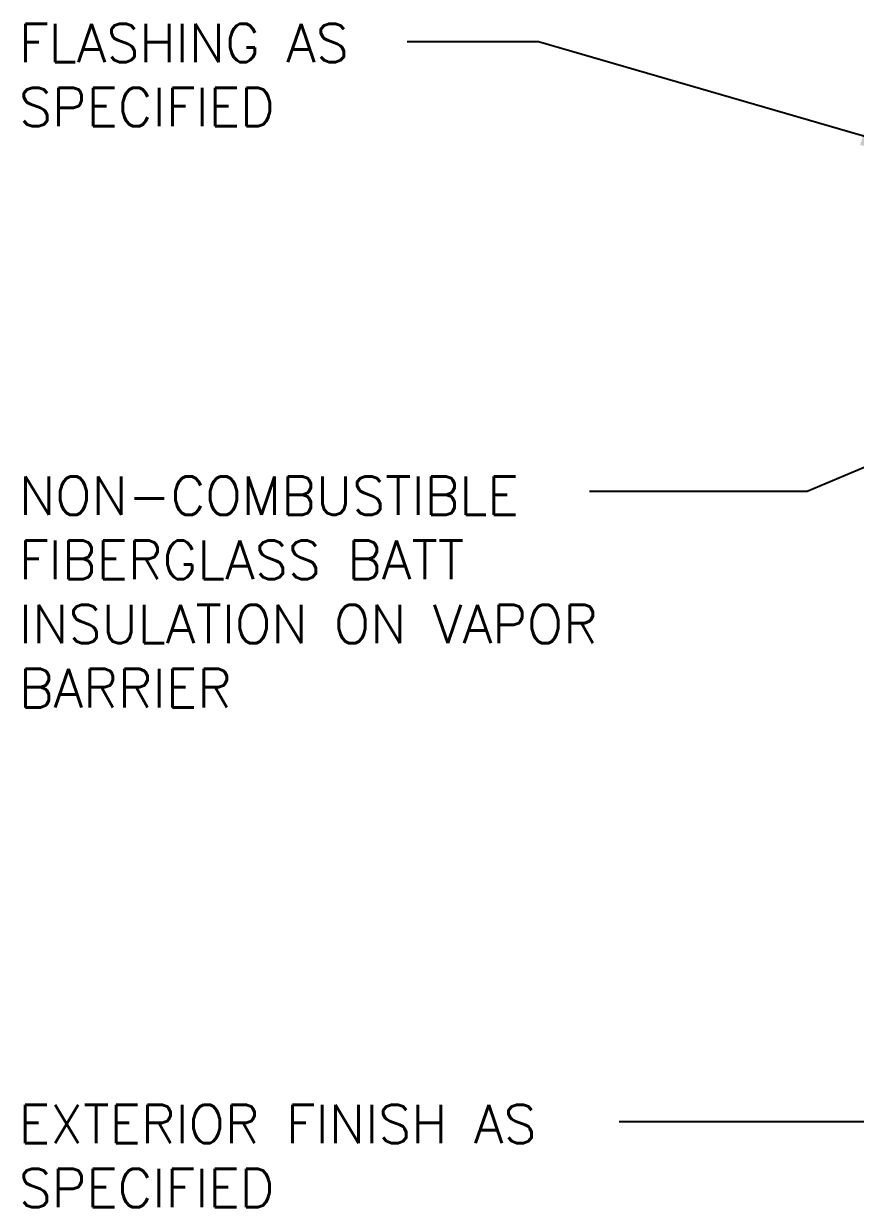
# Model space of a CAD drawing. Header units: inches. Extents: x 103.7 to 158.5, y 81.8 to 152.6.
# Drawn here: x 103.75 to 119.96, y 129.54 to 152.61 of the extents above; entities that cross this region are included whole.
import ezdxf

# ---------------------------------------------------------------- set-up
doc = ezdxf.new("R2010")
doc.units = ezdxf.units.IN
doc.header["$LTSCALE"] = 0.5
doc.header["$MEASUREMENT"] = 0
doc.layers.add('TEXT', color=4, linetype='Continuous')
doc.styles.add('DIM', font='romans.shx', dxfattribs={"width": 0.7})
doc.styles.add('ROMANS', font='romans.shx', dxfattribs={"height": 0.75})
doc.dimstyles.new('ext_12', dxfattribs={"dimscale": 12, "dimtxt": 0.09375, "dimasz": 0.09375, "dimexe": 0.09375, "dimexo": 0.0625, "dimgap": 0.0625, "dimtad": 1, "dimdec": 1, "dimzin": 3, "dimdsep": 46, "dimlunit": 4, "dimtxsty": 'DIM', "dimcen": 0.09, "dimdle": 0.09375, "dimclrt": 4, "dimadec": 0, "dimazin": 0, "dimtfac": 1, "dimtdec": 1, "dimtmove": 2, "dimatfit": 3, "dimfxl": 1, "dimfrac": 2, "dimtolj": 1, "dimtzin": 0, "dimarcsym": 0})

msp = doc.modelspace()

# ---------------------------------------------------------------- texts
at = {"layer": 'TEXT', "char_height": 0.75, "style": 'ROMANS'}
for s, insert, width, attachment_point in [('FLASHING AS \\PSPECIFIED', (103.658, 152.611), 8.7776, 1), ('NON-COMBUSTIBLE\\PFIBERGLASS BATT INSULATION ON VAPOR BARRIER', (103.658, 143.787), 12.44051, 1), ('EXTERIOR FINISH AS SPECIFIED', (103.653, 130.543), 14.56426, 4)]:
    msp.add_mtext(s, dxfattribs=dict(at, insert=insert, width=width, attachment_point=attachment_point))

# ---------------------------------------------------------------- leaders
at = {"layer": 'TEXT'}
for points, override in [([(121.185, 150.106), (113.782, 152.259), (111.221, 152.259)], {"dimgap": 0.0625, "dimtad": 0}), ([(126.454, 146.622), (119.018, 143.492), (114.778, 143.492)], {"dimtad": 0}), ([(121.31, 131.208), (115.352, 131.208)], {"dimgap": 0.0625, "dimtad": 0})]:
    msp.add_leader(points, dimstyle='ext_12', override=override, dxfattribs=at)

doc.saveas('drawing.dxf')
